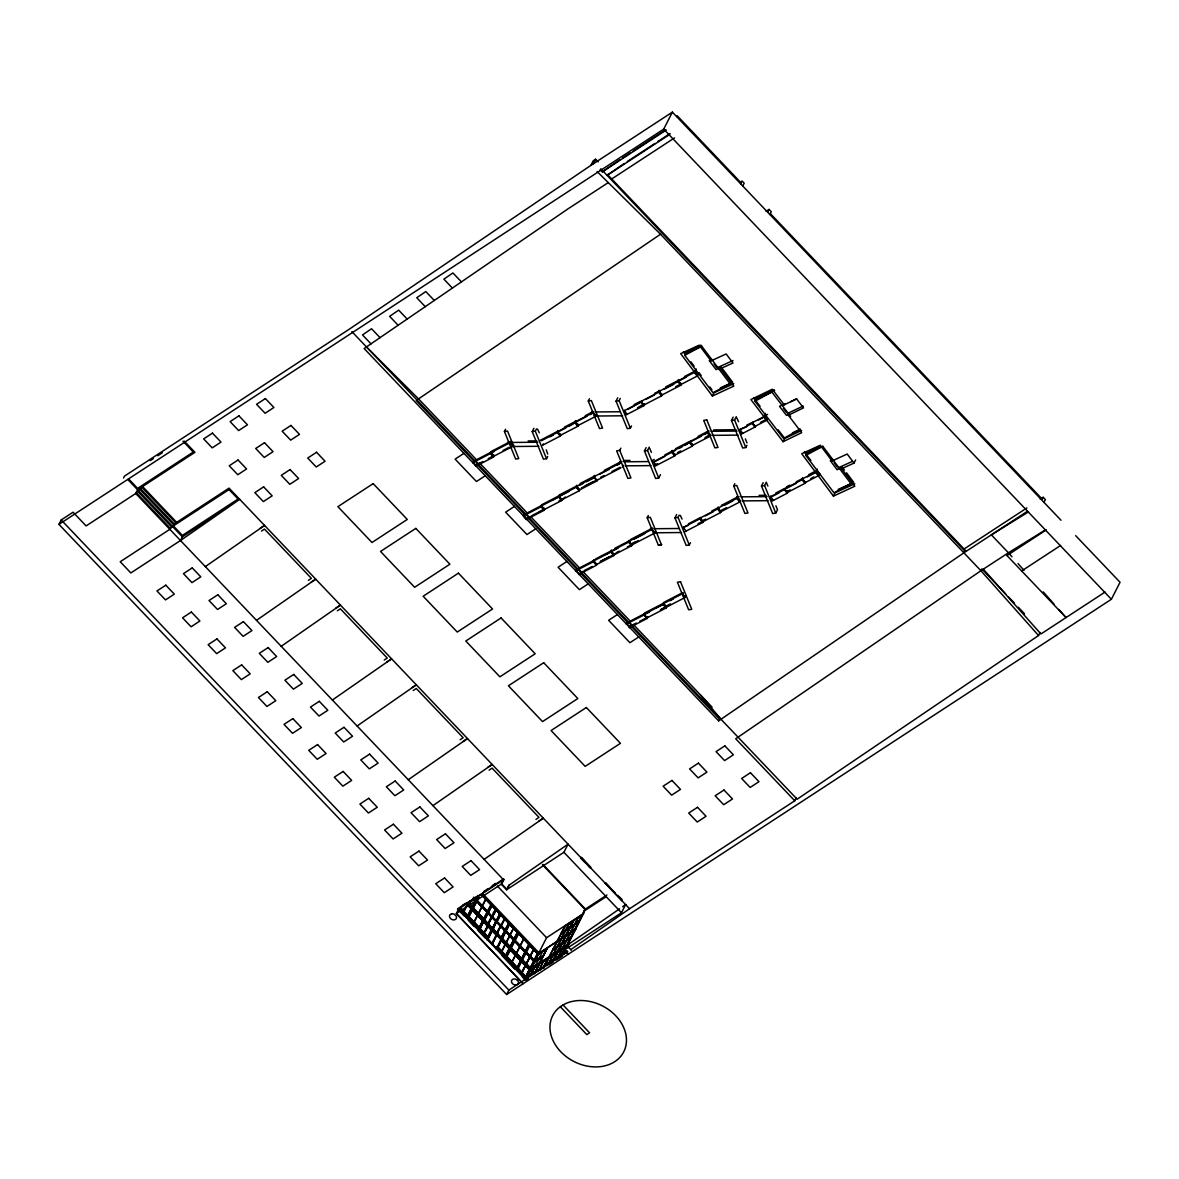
<?xml version="1.0" encoding="UTF-8"?>
<svg xmlns="http://www.w3.org/2000/svg" width="1179" height="1179" viewBox="0 0 1179 1179"><rect width="100%" height="100%" fill="white"/><g stroke="black" fill="none" stroke-linecap="round" stroke-linejoin="round"><path stroke-width="1.5" d="M1075.661 535.649L1120.05 582.264L1111.384 599.271L506.631 994.516L58.95 524.375L61.205 519.954L73.054 512.202L86.111 525.922L135.718 493.5L137.604 489.786L194.933 452.323L184.248 441.093M123.559 478.011L124.547 476.08L349.456 329.074L590.885 165.384L672.369 112.123L1061.012 520.248M170.307 528.384L136.189 492.571L142.571 486.544L176.673 522.371L169.835 529.312L120.214 561.749L130.869 572.935L180.49 540.513L239.705 499.336L182.377 536.799L180.49 540.513M590.885 165.384L593.214 160.801L595.587 159.239L598.136 161.906M593.258 163.822L595.587 159.239M600.126 169.614L602.263 171.854L619.506 159.961M624.28 163.483L606.993 175.406L669.657 134.45M472.632 462.743L490.435 453.517L491.127 452.176L493.117 456.067L488.253 458.587M504.435 431.514L507.53 431.057L518.745 458.587L515.65 459.044L504.435 431.514L505.57 429.259M493.117 456.067L493.574 455.168M493.927 455.182L493.235 456.524L512.953 446.31L513.646 444.955L512.703 445.264L510.743 442.862M475.564 466.339L493.382 457.113L494.06 455.772M58.95 524.375L663.718 129.115L672.369 112.123M508.061 442.066L507.383 443.422L509.8 442.169M510.021 442.714L510.699 441.359L490.995 451.586L490.302 452.928L510.021 442.714L512.953 446.31M676.643 116.588L677.114 115.66L741.06 182.833M547.675 456.45L546.54 458.705L543.431 459.162L532.215 431.617L533.925 428.257M546.54 458.705L535.31 431.16L536.46 428.92M539.289 432.826L537.565 429.112M543.283 443.879L542.605 445.22L560.231 436.083L560.909 434.742M546.231 449.847L547.719 454.018M578.609 424.912L577.916 426.253L560.084 435.493L557.151 431.897L557.844 430.556M541.264 440.799L557.284 432.487L557.976 431.146L540.35 440.283M558.463 431.735L558.006 432.634L559.966 435.036L560.423 434.137M596.294 415.082L595.616 416.423L577.784 425.663L574.851 422.067L575.529 420.726M557.151 431.897L574.984 422.657L575.676 421.316L576.163 421.905L569.221 426.164M588.262 401.022L591.357 400.565L602.587 428.095L599.477 428.552L588.262 401.022L589.412 398.767M578.123 424.307L577.666 425.206L575.706 422.804M544.727 508.974L544.05 510.33L526.232 519.556L523.299 515.96L541.102 506.734L541.795 505.378L523.977 514.619M542.281 505.983L541.824 506.882L543.784 509.284L538.921 511.789M591.902 411.574L591.21 412.93L593.626 411.677M574.851 422.067L592.669 412.827L593.361 411.486M543.784 509.284L544.241 508.385M544.595 508.385L543.902 509.741L561.528 500.603L562.221 499.248L561.278 499.557L559.318 497.155L559.774 496.256L551.757 500.412M590.148 414.654L593.848 412.075M595.587 414.934L593.391 412.974M558.595 497.007L559.288 495.652L541.662 504.789L540.969 506.145L558.595 497.007L561.528 500.603M565.331 496.978L561.396 500.014L579.228 490.773L579.921 489.418L578.963 489.727L577.003 487.325L577.459 486.426M631.502 425.958L630.367 428.213L627.257 428.67L616.042 401.125L617.767 397.765M630.367 428.213L619.152 400.668L620.287 398.428M594.702 477.495L596.662 479.897L597.606 479.588L596.913 480.944L579.095 490.184L576.148 486.588L576.84 485.232M576.295 487.178L576.973 485.822L559.141 495.062L558.463 496.418L576.295 487.178L579.228 490.773M624.502 410.277L625.725 415.096L643.926 405.664L644.618 404.323M740.589 183.762L742.018 180.976L744.185 183.246L742.755 186.031M594.525 475.402L593.848 476.758L619.727 463.347L620.405 461.991L604.237 470.377M576.148 486.588L593.98 477.348L594.673 475.992L580.083 483.552M627.213 414.33L624.28 410.734L640.993 402.068L641.671 400.727M628.039 409.305L642.172 401.317M619.741 450.378L616.632 450.835L627.862 478.379L630.957 477.922L619.741 450.378L620.891 448.138M637.574 407.772L644.132 403.719M620.272 461.402L619.579 462.757L622.011 461.49M620.67 463.038L617.207 465.174M659.238 390.308L658.545 391.649L677.837 381.657L678.529 380.301L680.519 384.192L675.7 386.697M658.678 392.239L659.37 390.897L661.36 394.788L662.303 394.493L661.625 395.835L643.793 405.075L640.845 401.479L658.678 392.239L661.625 395.835M622.409 465.882L622.866 464.998M622.659 466.943L623.352 465.587M721.327 367.244L720.62 368.629L733.795 386.122L712.381 396.041L680.681 353.641L699.206 345.182L711.025 360.862L711.733 359.477L709.257 360.597L716.08 369.646L721.327 367.244L732.675 382.305L712.927 392.71L684.763 355.336L686.591 351.74L701.048 345.138M594.142 560.349L576.325 569.59L575.647 570.931L593.45 561.705L594.142 560.349L594.172 561.852L596.132 564.255L597.075 563.945L596.397 565.301L578.58 574.527M678.382 379.712L677.704 381.068L694.343 372.446L695.02 371.09L695.05 372.593L697.01 374.981L697.968 374.686L695.197 371.046L696.244 368.968M660.461 474.665L658.737 478.04L655.642 478.497L644.427 450.953L646.136 447.578M767.662 212.191L769.076 209.405L771.243 211.675L769.828 214.46M680.519 384.192L680.976 383.293M658.737 478.04L647.522 450.496L649.246 447.121M659.518 392.843L661.478 395.245L680.769 385.253L681.462 383.897M595.601 558.934L611.621 550.622L611.65 552.126L613.611 554.528L614.568 554.218L613.876 555.574L596.25 564.712L593.317 561.116L593.995 559.76M696.082 369.867L695.256 371.488L697.098 373.949M680.637 384.663L697.275 376.027L699.029 372.652L701.181 375.512M627.39 546.909L632.253 544.389L631.576 545.744L613.743 554.985L610.796 551.389L611.488 550.033M593.317 561.116L610.943 551.978L611.621 550.622M613.743 554.985L614.421 553.629M672.295 450.393L671.603 451.749L689.435 442.508L690.128 441.152M656.335 465.44L653.402 461.844L671.75 452.338L672.428 450.982L674.55 455.345L692.382 446.104L692.574 444.159L692.117 445.058M629.173 540.203L628.495 541.559L651.795 529.489L652.473 528.133M610.796 551.389L628.628 542.148L629.321 540.793L614.731 548.353M629.807 541.397L629.35 542.296L631.31 544.698L631.767 543.799M674.417 454.888L674.874 453.989M654.846 466.206L674.683 455.934L675.375 454.578M647.183 517.773L650.292 517.316L661.507 544.845L658.398 545.302L647.183 517.773L648.332 515.518M712.381 396.041L714.106 392.666L733.765 383.676M690.614 441.757L685.294 445.176M650.823 528.339L650.13 529.68L652.562 528.428M458.572 909.127L525.392 979.307L458.587 909.112L456.317 913.548L523.137 983.728L456.332 913.533L501.694 883.882L503.949 879.46L503.418 878.9L472.764 899.975M652.96 528.737L652.503 529.636L654.463 532.038M638.325 540.586L632.121 543.799L631.428 545.155L654.728 533.085L655.421 531.729M710.76 434.918L710.067 436.274L692.235 445.515L689.302 441.919L707.135 432.678L707.813 431.322M463.76 911.338L466.53 905.899M466.633 906.224L464.084 911.382M704.6 434.506L708.299 431.927M472.263 900.181L473.825 897.101M704.939 437.748L710.259 434.329M476.567 897.116L467.37 903.026M476.935 897.116L477.849 895.347M471.069 908.876L467.812 915.287M475.491 900.196L472.234 906.607L469.684 904.042M467.223 904.544L471.408 908.906L467.93 915.715L461.181 908.611M471.998 908.994L468.034 916.614L471.851 909.083M472.175 909.864L468.652 916.717L479.249 927.858L482.771 921.005L472.175 909.864L482.771 921.005M476.684 901.124L473.074 908.036L483.847 919.178L487.34 912.325L476.596 901.183M477.053 900.417L478.438 897.691M472.352 910.232L469.006 916.731L479.234 927.372L482.52 920.917M478.954 897.263L477.259 900.52L482.299 905.723L485.586 899.268M690.437 542.708L689.288 544.963L686.178 545.42L674.963 517.89L676.687 514.516M689.288 544.963L678.072 517.419L679.222 515.179M481.754 906.784L478.409 913.283L473.486 908.007L476.773 901.552L481.695 906.828M474.253 922.14L477.539 915.685M485.792 899.489L482.447 905.988L487.487 911.175L491.024 904.809L481.548 894.949M644.81 613.566L627.007 622.807L626.314 624.148L644.132 614.922L644.81 613.566L644.839 615.07M746.941 445.294L745.806 447.548L742.696 448.005L731.481 420.461L733.205 417.101M682.037 519.084L680.327 515.37M745.806 447.548L734.576 420.004L736.3 416.644M486.956 912.237L483.611 918.736L478.674 913.46L481.975 907.005L487.192 912.325M686.149 531.081L683.201 527.485L688.477 525.274M483.478 921.035L479.647 928.551M483.405 921.624L479.882 928.477L488.047 936.951L491.584 930.098L483.405 921.624L491.451 930.202L487.973 936.996M483.552 921.919L480.089 928.713L488.121 936.907M491.952 905.634L488.342 912.531L491.952 905.634L499.837 913.917L496.374 920.725L499.822 913.931L491.643 905.443L488.121 912.281L496.374 920.725M480.236 928.625C482.329 914.373 491.687 927.888 483.979 932.383M738.555 421.669L736.831 417.956M746.705 426.754L740.088 429.318L741.311 434.137L755.046 427.019L755.724 425.678L754.781 425.973L752.821 423.57L753.278 422.671M495.814 909.82L492.35 916.628M792.465 432.826L800.379 429.171L783.534 438.455L754.973 401.273L756.8 397.677L773.94 389.615M495.784 909.982C487.959 915.11 497.73 927.387 499.498 913.887M506.587 889.762L508.842 885.341L568.057 844.164L563.916 852.299L506.587 889.762L501.252 884.176L503.507 879.755L135.718 493.5M509.52 884.589L507.029 889.482L501.694 883.882M647.256 616.573L646.799 617.472L644.471 614.922L646.431 617.324M647.61 616.573L646.932 617.929L666.047 608.025L666.724 606.669L660.358 609.97M629.247 627.744L647.065 618.518L647.757 617.162L639.652 621.362M683.201 527.485L699.913 518.819L700.606 517.478L702.596 521.369L698.012 523.741M487.988 936.48L491.186 930.113M488.533 924.13L491.997 917.336L495.681 921.389C493.78 934.962 484.215 922.523 491.938 917.365M496.005 921.433L492.395 928.315L496.02 921.418L487.767 912.988L484.304 919.797L492.542 928.227M461.962 909.967L488.357 937.688L486.898 939.81L487.767 939.25L496.831 948.756L487.236 939.589L492.188 930.172L487.458 939.457M496.831 948.756L501.517 939.545L492.454 930.039L487.679 939.692L492.041 930.85L495.106 934.048M505.408 930.216L496.831 921.433L500.368 914.595L508.797 923.452L505.26 930.305L508.871 923.408L500.677 914.786L497.052 921.683L501.09 925.5M742.799 433.371L739.867 429.775L752.099 423.423L752.791 422.082M702.596 521.369L703.052 520.47L702.846 522.415L684.645 531.847M663.792 603.073L644.677 612.977L643.985 614.333L663.099 604.429L663.792 603.073L665.781 606.964L666.238 606.065M491.54 944.114L496.123 935.124M492.203 944.453L496.506 935.065M491.997 944.585L496.58 935.595M666.592 606.08L665.899 607.436L684.94 597.561L685.633 596.22M764.419 415.391L767.234 419.046L766.542 420.402L754.899 426.43L751.966 422.834L763.609 416.806L765.48 413.313M740.383 500.648L739.705 502.003L720.413 511.995L717.466 508.4L718.158 507.058M721.239 511.244L720.546 512.585L702.713 521.825L699.781 518.229L717.613 508.989L718.291 507.648L711.807 511.008M718.777 508.237L718.32 509.136L720.281 511.539L720.737 510.64M504.7 930.865L501.37 937.32C493.294 935.625 500.692 919.812 504.641 930.909M508.532 923.363L505.201 929.818L501.326 925.751M497.671 945.72L496.182 948.653L492.63 944.025M501.517 937.762L505.054 930.909L496.477 922.14L493.014 928.934L501.443 937.806L505.039 930.924M496.3 949.11L500.648 939.884M517.596 932.574L513.985 939.471L505.879 930.938L509.357 924.144L517.596 932.574L509.564 924.38M509.711 924.292L506.1 931.189L509.888 935.035L513.425 928.197L509.534 924.528M733.677 485.91L736.772 485.439L747.987 512.983L744.892 513.44L733.677 485.91L734.812 483.655M682.007 593.965L682.685 592.624L663.659 602.484L662.966 603.84L682.007 593.965L684.94 597.561M683.172 593.214L682.715 594.113L684.675 596.515M506.292 942.787L509.755 935.979M510.124 935.286L513.587 928.477M737.302 496.462L736.624 497.818L739.041 496.565M784.227 404.839L784.713 403.866L779.511 406.328L786.422 415.317L788.869 414.168L788.324 415.244L801.661 432.693L783.092 441.683L750.905 399.593L772.245 389.247L784.227 404.839L796.577 398.885L803.474 407.89L788.324 415.244M717.466 508.4L736.757 498.408L737.45 497.052L739.439 500.957L739.896 500.058M505.762 955.123L509.019 948.712M517.257 932.545L513.941 938.985L510.271 935.05M509.343 948.756L501.104 940.311L509.357 948.741L505.747 955.638L498.039 947.12M502.416 938.602L505.894 931.793L509.593 935.699L506.071 942.552L502.062 938.44L505.585 931.602L513.779 940.076L510.168 946.973L502.121 938.41M509.8 948.918L505.968 956.449L509.947 948.83M510.183 949.64L506.572 956.537L517.168 967.679L520.838 960.826L510.094 949.699L520.646 960.87M525.48 951.438L529.106 944.63L518.436 933.444L514.825 940.341L525.613 951.482M510.271 950.068L506.926 956.552L511.966 961.755L515.252 955.299M523.461 939.132L520.16 945.587L515.179 940.356L518.48 933.901M515.474 955.521L512.128 962.005L517.109 967.237L520.705 960.826M523.727 939.324L520.381 945.809L525.362 951.04L528.649 944.585M783.092 441.683L784.757 438.411L801.617 430.482M775.885 505.776L777.492 509.726L775.782 513.101L772.672 513.558L761.457 486.013L763.181 482.653M529.651 944.674L521.84 959.794L529.518 944.792M526.129 952.087L534.308 960.561L537.786 953.767L529.887 945.484L526.453 952.131M775.782 513.101L764.567 485.556L766.276 482.182L767.883 486.131M506.631 994.516L508.871 990.095L567.777 951.6M525.289 965.601L521.929 972.218M526.247 963.744L529.769 956.891L526.306 963.7L522.459 959.883L526.07 952.986L529.946 957.171L526.63 963.744M521.884 972.366L525.141 965.837M530.137 956.198L533.601 949.39L530.064 956.228L534.116 960.178L537.447 953.737L534.175 960.664M522.061 972.646L525.466 965.881M525.937 976.315L529.194 969.904L525.922 976.831L518.215 968.313M778.921 492.925L771.228 496.919L770.727 496.33L771.95 501.149L787.307 493.176L787.513 491.23L787.056 492.129M530.417 968.121L533.954 961.268L525.775 952.794M497.273 947.282L526.158 977.612L546.584 937.718L584.032 913.239M526.423 978.585L496.875 947.548L526.438 977.671C525.863 976.3 533.203 968.548 530.078 969.477M468.844 903.571L530.859 969.005L539.054 952.927L483.449 894.478M534.927 961.578L531.464 968.372L539.496 962.904M534.603 973.633L538.788 963.891L539.407 964.496M539.717 962.963L547.365 947.96L539.628 963.037L542.679 956.508M539.422 962.919L542.944 956.095L534.677 961.71L543.681 955.609L534.396 961.445L476.287 900.417L534.809 961.755M534.396 973.412L539.334 964.348M539.275 964.275L535.443 971.791L526.438 977.671M538.774 970.037L543.475 960.826L544.094 961.43M773.439 500.368L770.506 496.772L784.374 489.58L785.067 488.239M785.096 489.742L785.553 488.843M548.309 958.674L543.342 966.913L544.3 967.856M552.553 955.845L548.78 958.409L548.161 957.761L543.46 966.972L534.087 973.102M561.396 933.635L565.331 925.942M543.843 967.443L548.5 958.011M549.119 956.803L556.768 941.785L560.821 939.619M557.299 940.724L565.08 925.869M549.606 956.464L553.187 949.375M565.183 925.795L561.558 932.825M806.819 453.458L822.78 446.296L850.943 483.67L833.966 492.793L805.817 455.418L807.644 451.822L820.496 445.957M549.193 962.447L552.951 955.55M557.166 946.914L553.629 953.737L557.387 946.84M557.461 946.236L561.057 939.471M565.64 930.157L569.236 923.408M549.355 962.315L552.892 955.491M557.608 946.103L561.219 939.339M565.787 930.025L569.398 923.275M562.162 937.305L565.949 934.741L569.678 928.109L561.204 933.532M565.964 929.818L569.811 927.298L573.48 920.622L565.213 926.134M553.585 959.706C553.585 954.356 568.558 942.109 558.301 956.361M565.949 934.741L573.952 919.826L570.739 926.709M574.202 919.915L566.288 934.859M562.324 943.642L558.861 950.436L566.893 944.968M561.735 949.743L558.139 956.493M574.645 924.277L578.196 917.454M802.619 477.819L801.926 479.16L815.883 471.939L817.298 469.05M803.238 479.013L802.781 479.912L804.741 482.299L805.684 482.005L805.006 483.346L787.174 492.586L784.241 488.99L802.059 479.75L802.752 478.409L796.267 481.769M606.934 895.008L584.961 909.363L562.383 953.693L554.174 959.293M562.575 953.811L585.403 909.068L542.856 864.384M566.745 946.31L562.324 953.634M549.252 956.95L567.261 945.19L575.16 930.246M583.207 914.02L575.44 929.111L557.446 940.871M571.329 937.747L567.718 944.408M574.984 930.364L571.55 936.907M819.449 474.017L818.565 474.489L816.575 470.583M816.605 472.086L817.725 471.173L816.826 471.629M818.565 474.489L819.022 473.59M804.859 482.756L818.815 475.535L819.685 473.575L818.786 474.032M842.366 467.326L841.659 468.711L854.834 486.205L833.435 496.123L801.735 453.723L820.26 445.264L832.065 460.945L832.772 459.559L830.311 460.68L837.119 469.728L842.366 467.326L844.429 470.067M608.29 182.598L567.954 208.889L364.134 348.542L718.659 720.87L719.573 719.072L630.868 625.916M833.435 496.123L835.145 492.748L854.819 483.758M568.086 954.356L564.137 950.215L621.48 912.752L625.622 904.602M841.659 468.711L854.009 463.082L855.645 459.898M570.783 949.64L629.557 908.758L794.749 800.777L796.252 797.829M718.659 720.87L963.877 552.818L964.79 551.02L600.818 168.789M794.749 800.777L735.711 738.776L980.928 570.724L981.842 568.926L1005.716 593.995M1058.83 609.469L1066.037 617.56L1006.984 555.56L1008.413 552.774L1045.832 529.636M1043.946 502.342L1045.375 499.557L1043.209 497.287L1042.251 499.144L770.3 213.532M351.902 331.638L797.137 799.229L1038.552 635.525L1040.114 632.475M619.594 908.817L566.834 945.499L571.314 950.2M622.6 906.71L625.622 904.617M205.338 566.613L264.553 525.436L260.028 528.384M256.491 620.346L315.721 579.169L311.197 582.117M281.221 646.298L340.436 605.122L335.912 608.084M332.375 700.031L391.605 658.855L387.066 661.817M357.104 725.999L416.32 684.822L411.795 687.77M408.273 779.732L467.488 738.555L462.964 741.503M432.944 805.64L492.174 764.478L487.649 767.426M484.112 859.373L543.327 818.197L538.803 821.159M1038.552 635.525L980.928 570.724L660.52 234.238L416.216 400.477L473.929 461.092L473.236 462.433L476.493 465.867L477.186 464.511L524.596 514.295L523.903 515.65L527.16 519.069L527.853 517.728L576.929 569.265L576.251 570.621L579.508 574.04L580.201 572.699L627.611 622.483L626.919 623.838L630.19 627.257M150.264 460.65L153.27 458.69M157.78 455.742L162.304 452.795M622.556 157.971L630.175 152.99M633.226 150.986L665.236 130.073M602.263 171.854L666.297 129.999M627.331 161.494L654.846 143.514M657.897 141.509L670.129 133.522M611.739 178.943L674.55 137.884M174.197 523.992L229.05 488.135L629.557 908.758M261.458 531.081L264.479 529.106L311.374 578.358L308.353 580.348M766.144 211.321L769.076 209.405M463.936 453.355L455.123 459.132L476.434 481.518L485.262 475.756M337.341 610.781L340.363 608.806L387.257 658.059L384.236 660.034M514.457 506.41L505.629 512.172L526.954 534.559L535.767 528.796M652.208 460.635L654.139 459.383M566.893 561.484L558.08 567.246L579.39 589.647L588.218 583.87M413.225 690.481L416.246 688.492L463.155 737.745L460.119 739.734M617.428 614.554L608.615 620.316L629.925 642.702L638.753 636.94M489.064 770.123L492.1 768.148L538.995 817.401L535.973 819.376M964.083 548.987L1026.909 507.928M1040.261 499.203L1043.209 497.287M963.877 552.818L1027.366 511.318M492.704 885.385L495.711 883.425M462.477 905.384L465.484 903.423M483.847 891.427L488.342 888.48M491.348 886.52L495.843 883.572M476.596 896.747L467.709 902.642L477.112 897.278L476.404 896.556M458.012 909.481L503.949 879.46M475.682 900.329L472.219 907.123L468.991 903.482M980.928 570.724L1008.413 552.774L1012.009 556.827M476.906 900.52L487.649 911.559M1006.984 555.56L1045.994 530.064M471.394 908.921L467.297 905.015M491.569 904.941L484.068 919.871M477.274 915.508L474.046 921.919M491.776 905.87C499.734 907.417 492.026 922.715 488.504 912.281M487.561 911.618L491.127 904.75L481.695 894.846M487.959 913.386L491.672 917.291M484.628 919.826L488.298 923.894L491.614 917.321M1021.648 570.945L1060.658 545.45M500.677 914.786L504.361 919.089M504.597 919.34L501.399 925.721M500.486 926.635C496.668 915.494 489.152 931.204 497.273 933.016M590.591 867.832L581.129 857.413M509.328 923.599L501.841 938.513M501.237 940.739L498.01 947.268M509.667 936.185L513.44 940.046L510.109 946.501L506.454 942.552M497.7 947.076L505.82 955.594M518.347 933.503L528.958 944.63M504.951 944.644L501.753 951.026M505.246 944.851L502.033 951.217M604.827 882.791L621.878 900.697M609.631 887.153L605.475 882.791L615.453 893.255M529.592 945.293L537.712 953.811M529.887 945.484L533.763 949.67L530.299 956.478M584.062 911.131L606.021 896.777M565.021 926.031L583.104 914.093M561.941 932.545L565.92 930.069M570.96 926.65L574.939 924.174L578.403 917.38M574.984 923.923L578.83 921.403M521.649 958.969L525.215 952.087L514.516 941.019L510.993 947.857L521.737 958.91M561.116 933.237L579.14 921.447M561.263 933.385L579.272 921.595M570.194 927.652L578.535 922.096M522.238 959.632L530.344 968.165L533.615 961.239L529.902 957.333M530.108 956.081L526.394 952.175M521.413 961.931L518.185 968.46M571.152 931.439L575.19 929.037M575.455 929.111L538.066 953.899L576.192 929.126M538.449 954.15L547.513 948.108M556.842 942.095L574.91 930.172M517.832 968.298L525.996 976.787L529.533 969.934L521.354 961.46L529.533 969.949M533.94 961.283L530.285 967.694L526.571 963.788M562.442 943.082L571.211 937.939M570.945 937.526L552.936 949.301L557.004 947.135M553.069 949.67L571.093 937.673M1105.047 592.064L1040.939 633.978L983.301 569.177M568.543 944.128L530.579 968.946L468.726 903.998M530.859 969.005L548.161 957.761M547.808 958.144L543.593 960.9L539.628 970.199M569.516 944.276L529.828 969.963M548.574 958.306L556.915 952.765L553.821 959.78L557.741 952.205L554.277 958.999M557.579 952.426L565.92 946.884M545.17 965.174L553.511 959.632M563.179 953.398L566.008 951.335M526.158 977.612L535.31 971.643M567.187 950.805L544.683 965.513L545.214 966.073L566.215 952.337M544.816 965.66L565.832 951.925M548.81 964.908L553.305 961.976M556.311 960.001L562.309 956.081M525.525 980.368L528.251 978.585M1028.486 511.907L991.347 534.853L1008.413 552.774M754.973 401.273L774.706 390.426M684.763 355.336L701.741 346.213L729.904 383.588L720.31 387.876M805.817 455.418L822.78 446.296M781.957 405.163L784.846 403.631M473.31 461.402L491.127 452.176M491.024 453.075L494.06 451.513M503.02 450.466L509.092 447.313M475.314 465.292L480.162 462.772M476.257 464.998L482.727 461.637M585.256 415.686L591.74 412.326M564.328 427.196L575.676 421.316M575.558 422.215L586.906 416.334M559.494 431.205L565.979 427.844M549.989 436.79L553.202 435.139M684.439 376.573L693.517 371.871M665.663 386.963L678.529 380.301M654.507 393.418L659.37 390.897M678.411 381.215L685.986 377.295M634.081 404.662L640.153 401.508M664.086 389.306L673.74 384.295M646.431 399.106L654.537 394.906M641.347 402.083L643.307 404.471M599.418 474.385L609.116 469.36M580.112 485.055L583.354 483.375M586.597 481.695L593.081 478.335M560.791 495.725L568.897 491.525M600.701 477.333L603.943 475.653M612.034 471.453L620.11 467.267M585.315 485.777L593.42 481.577M581.394 487.988L595.984 480.428M596.78 480.354L621.053 467.783M559.023 500.913L562.221 499.248M531.773 515.695L538.258 512.334M698.086 436.363L706.192 432.162M706.648 432.266L709.065 431.013M675.538 448.713L688.507 441.992M664.794 454.947L672.428 450.982M690.01 442.066L701.358 436.186M672.325 451.896L675.567 450.216M678.809 448.536L682.051 446.856M654.124 461.991L664.823 456.45M677.527 452.618L680.769 450.938M654.831 465.027L657.543 463.627M746.675 425.251L751.259 422.878M758.51 419.975L762.872 417.705M752.453 423.438L754.413 425.84M760.47 422.362L764.832 420.107M630.736 539.407L650.926 528.944M633.875 539.289L644.736 533.66M605.711 554.543L608.909 552.892M611.518 551.536L618.002 548.176M631.178 544.108L635.835 541.692M616.042 552.789L619.284 551.109M600.804 561.175L608.806 557.019M600.14 561.705L614.568 554.218M584.121 570.665L592.226 566.465M721.371 505.393L737.45 497.052M688.448 523.771L699.088 518.259M724.613 505.216L732.66 501.046M705.351 515.857L713.457 511.657M700.267 518.834L702.227 521.236M720.148 510.949L726.573 507.618M702.448 520.779L705.69 519.099M808.823 474.606L815.013 471.394M786.54 486.809L789.783 485.129M775.811 493.028L783.519 489.034M807.291 476.906L815.057 472.882M784.949 489.152L796.297 483.272M784.728 489.594L786.688 491.997M810.813 478.497L813.908 476.891M786.909 491.54L790.151 489.86M680.371 594.157L682.788 592.89M656.32 607.804L664.278 603.677M670.026 600.701L673.209 599.05M644.707 614.48L649.482 612.004M665.649 606.374L670.409 603.913M661.006 609.44L664.19 607.789M628.996 626.697L636.424 623.043M790.696 401.73L796.577 398.885M764.493 415.848L767.573 414.404M787.336 413.52L803.208 406.048M755.975 399.298L771.818 391.973L790.637 416.467M711.025 360.862L726.161 353.951L732.97 362.999L720.62 368.629M732.984 360.538L716.994 367.848L714.076 363.972M832.065 460.945L847.2 454.033L854.009 463.082M815.617 471.408L819.007 474.813M838.033 467.93L852.432 461.357M685.765 353.376L701.741 346.213M838.166 489.403L850.943 483.67M538.243 953.899L535.281 960.87L543.313 955.403L546.909 948.727L538.582 954.194L482.417 895.303M658.486 545.155L661.64 544.58M616.042 401.125L619.152 400.668M532.215 431.617L535.31 431.16M731.481 420.461L734.576 420.004M644.427 450.953L647.522 450.496M761.457 486.013L764.567 485.556M674.963 517.89L678.072 517.419M595.734 411.957L619.918 411.751M596.692 416.025L622.6 415.789M713.575 429.937L736.035 429.731M711.158 431.293L737.081 431.072M712.131 435.36L738.039 435.125M528.133 440.961L536.769 440.887M537.816 442.228L511.892 442.449L512.541 445.161M512.85 446.517L538.774 446.281M629.969 460.399L624.796 460.444L624.104 461.785L648.288 461.578M625.062 465.852L650.985 465.617M759.114 495.342L766.026 495.283M741.149 496.845L767.057 496.624M742.107 500.913L768.015 500.677M654.654 528.723L678.839 528.501M655.612 532.775L681.536 532.54M530.329 970.066L468.122 905.163M597.09 171.53L660.52 234.238M366.522 346.994L418.589 398.929L476.508 459.751L475.815 461.092L479.087 464.526L479.779 463.17L527.175 512.953L526.482 514.309L529.754 517.728L530.432 516.387L579.523 567.924L578.83 569.28L582.102 572.699L582.78 571.358L630.19 621.141L629.512 622.497L632.769 625.916L633.462 624.575L712.057 707.12M663.718 129.115L1111.384 599.271M607.465 174.477L966.249 551.271M1008.222 596.633L1014.5 603.235M1018.273 607.2L1024.551 613.787M461.446 281.899L452.928 272.953L443.879 279.143L452.412 288.103M434.329 300.498L425.796 291.552L416.762 297.742L425.28 306.702M407.197 319.096L398.679 310.136L389.63 316.34L398.163 325.301M380.08 337.695L371.547 328.735L362.513 334.939L371.031 343.885M619.004 896.512L621.952 899.621L617.516 895.436M585.418 862.556L589.898 867.715L590.723 867.169L581.483 857.457L580.643 858.003L585.152 862.733M182.996 441.211L193.282 452.014L137.634 488.386L128.482 478.777M563.916 852.299L621.48 912.752M542.414 864.679L584.961 909.363M582.957 913.946L579.744 920.828M582.367 914.595L574.232 920.239M579.375 921.536L575.912 928.33M574.571 924.896L570.916 931.587M574.217 924.925L570.754 931.719M570.356 927.416L566.893 934.225M569.825 933.739L565.773 935.905L557.755 950.819M565.581 930.762L561.926 937.467M565.227 930.791L561.764 937.6M142.099 487.472L176.202 523.299M570.017 938.513L566.038 940.989L562.796 947.724M140.448 488.548L174.551 524.375M139.977 489.477L174.079 525.303M565.301 936.686L561.631 943.362L553.437 948.962L557.151 942.021M561.513 933.444L557.741 940.326M566.554 940.149L570.164 933.385L566.406 940.282M128.113 479.824L137.604 489.786M138.326 490.552L182.377 536.799M566.392 940.96L562.869 947.695M137.84 491.481L171.957 527.308M565.994 941.24L561.572 943.303M566.509 946.236L563.282 953.118M562.545 942.787L566.008 935.979L558.124 950.922M561.484 944.187L557.814 950.878L549.856 956.331M561.012 944.408L557.033 946.87M564.579 949.92L568.529 954.062M497.405 886.077L546.599 937.718M546.511 949.007L543.445 955.535M542.664 951.527L539.157 958.085M548.883 958.232L543.976 967.502L534.323 972.94M543.431 961.519L538.906 963.965L534.942 973.25M538.832 959.028L535.517 965.38M538.538 964.776L530.211 970.317L534.22 967.591L530.815 974.458L534.573 967.561L530.918 974.252M471.909 899.813L472.558 900.491L467.871 903.556L467.046 902.672L457.481 908.921L464.29 916.083M535.973 972.351L535.074 971.57L526.792 977.185M468.372 905.074L530.506 970.243L526.91 976.89M563.076 1004.98L589.588 1032.819L586.833 1034.617L560.334 1006.778M461.033 908.714L467.871 915.759M461.814 910.055L488.209 937.777M460.842 909.731L487.797 938.042M488.106 939.265L492.188 943.554M468.063 920.033L474.341 926.62M478.114 930.585L485.645 938.499M502.239 955.918L514.796 969.109M522.326 977.023L524.847 979.661M61.205 519.954L508.871 990.095M1018.008 563.577L1024.02 570.327M1043.223 591.917L1054.026 604.061M700.915 695.418L721.032 719.308M817.489 471.615L819.508 474.179M815.883 471.939L818.815 475.535M764.301 415.45L764.331 416.953L766.291 419.356L767.234 419.046M763.609 416.806L766.542 420.402M803.017 479.455L804.977 481.857M802.059 479.75L805.006 483.346M752.099 423.423L755.046 427.019M695.286 372.137L697.246 374.539M694.343 372.446L697.275 376.027M784.374 489.58L787.307 493.176M678.78 381.348L680.74 383.75M677.837 381.657L680.769 385.253M708.078 432.369L710.038 434.771M707.842 432.826L709.802 435.228M707.135 432.678L710.067 436.274M659.636 391.944L661.596 394.331M737.715 498.098L739.675 500.5M736.757 498.408L739.705 502.003M690.378 442.199L692.338 444.601M689.435 442.508L692.382 446.104M641.715 402.216L643.675 404.618M640.993 402.068L643.926 405.664M672.693 452.029L674.653 454.431M718.556 508.694L720.516 511.096M671.75 452.338L674.683 455.934M717.613 508.989L720.546 512.585M699.913 518.819L702.846 522.415M592.669 412.827L595.616 416.423M575.927 422.362L577.887 424.764M574.984 422.657L577.916 426.253M651.795 529.489L654.728 533.085M558.242 432.192L560.202 434.594M557.284 432.487L560.231 436.083M593.98 477.348L596.913 480.944M629.586 541.854L631.546 544.241M628.628 542.148L631.576 545.744M577.238 486.868L579.198 489.27M664.057 604.12L666.017 606.522M663.099 604.429L666.047 608.025M611.886 551.684L613.846 554.071M610.943 551.978L613.876 555.574M559.539 496.713L561.499 499.1M644.132 614.922L647.065 618.518M594.393 561.396L596.353 563.798M593.45 561.705L596.397 565.301M542.06 506.425L544.02 508.827M541.102 506.734L544.05 510.33M491.392 453.222L493.353 455.625M490.435 453.517L493.382 457.113M783.387 408.376L786.349 412.237M753.587 397.839L760.072 406.269M778.169 429.834L784.757 438.411M764.744 416.909L766.615 419.341M846.507 472.808L853.729 482.388M834.142 462.757L837.061 466.633M804.432 451.97L810.857 460.503M683.378 351.887L685.53 354.732M690.894 361.85L694.107 366.124M709.802 386.948L711.954 389.807M745.379 438.912L746.985 442.862M649.776 448.447L651.383 452.382M770.727 496.33L770.978 497.081M740.088 429.318L740.338 430.07M683.437 527.028L683.687 527.794M476.419 900.314L472.47 907.933L476.434 900.329M487.973 913.239L484.51 920.033L487.973 913.239M487.575 926.016L484.053 932.854L487.575 926.016M500.279 914.093L492.63 929.096L500.279 914.093M500.633 926.399L497.17 933.208L500.707 926.37M504.465 918.898L501.001 925.707L504.465 918.898M518.053 932.736L510.389 947.769L518.038 932.751M514.692 941.387L511.347 947.872L516.387 953.074L519.674 946.619L514.692 941.387M519.895 946.84L516.549 953.325L521.59 958.527L524.876 952.072L519.895 946.84M521.398 960.87L517.419 968.475L521.427 960.87M561.617 1005.79L558.256 1008.369A39.88 31.243 27 0 0 579.302 1063.871A39.88 31.243 27 0 0 625.695 1033.556A39.88 31.243 27 0 0 565.434 1003.683L561.617 1005.79M212.471 433.135L203.658 438.897L212.191 447.858L221.004 442.096L212.471 433.135M238.939 415.848L230.111 421.61L238.644 430.571L247.457 424.808L238.939 415.848M265.393 398.561L256.565 404.323L265.098 413.269L273.911 407.507L265.393 398.561M238.055 460.002L229.242 465.764L237.76 474.724L246.588 468.962L238.055 460.002M264.509 442.714L255.696 448.477L264.229 457.437L273.042 451.66L264.509 442.714M290.977 425.427L282.149 431.19L290.682 440.135L299.495 434.373L290.977 425.427M229.021 489.55L173.372 525.922L182.406 535.399L238.055 499.026L229.021 489.55M263.639 486.868L254.826 492.63L263.344 501.591L272.172 495.828L263.639 486.868M290.093 469.581L281.28 475.343L289.798 484.304L298.626 478.527L290.093 469.581M316.547 452.279L307.734 458.056L316.267 467.002L325.08 461.24L316.547 452.279M165.797 585.182L156.969 590.959L165.502 599.905L174.315 594.142L165.797 585.182M192.251 567.895L183.438 573.657L191.956 582.618L200.784 576.855L192.251 567.895M373.168 483.626L337.887 506.675L371.989 542.502L407.271 519.438L373.168 483.626M191.366 612.048L182.553 617.811L191.086 626.771L199.899 621.009L191.366 612.048M217.835 594.761L209.007 600.524L217.54 609.484L226.353 603.722L217.835 594.761M216.951 638.915L208.138 644.677L216.656 653.638L225.484 647.875L216.951 638.915M243.419 621.628L234.592 627.39L243.125 636.351L251.938 630.573L243.419 621.628M415.804 528.398L380.522 551.448L414.625 587.275L449.906 564.21L415.804 528.398M241.666 664.882L232.852 670.645L241.386 679.605L250.199 673.828L241.666 664.882M268.134 647.58L259.306 653.343L267.839 662.303L276.667 656.541L268.134 647.58M267.25 691.749L258.437 697.511L266.955 706.457L275.783 700.694L267.25 691.749M293.718 674.447L284.891 680.209L293.424 689.17L302.237 683.407L293.718 674.447M458.439 573.171L423.158 596.235L457.26 632.047L492.542 608.998L458.439 573.171M292.834 718.615L284.021 724.378L292.539 733.323L301.367 727.561L292.834 718.615M319.303 701.313L310.475 707.076L319.008 716.036L327.821 710.274L319.303 701.313M501.075 617.943L465.793 641.008L499.896 676.82L535.178 653.77L501.075 617.943M317.564 744.568L308.736 750.345L317.269 759.291L326.082 753.528L317.564 744.568M344.017 727.281L335.204 733.043L343.723 742.004L352.55 736.241L344.017 727.281M343.148 771.434L334.32 777.212L342.853 786.157L351.666 780.395L343.148 771.434M369.602 754.147L360.774 759.91L369.307 768.87L378.135 763.108L369.602 754.147M543.711 662.731L508.429 685.78L542.532 721.607L577.813 698.543L543.711 662.731M368.718 798.301L359.904 804.078L368.423 813.024L377.251 807.261L368.718 798.301M395.186 781.014L386.358 786.776L394.891 795.737L403.704 789.974L395.186 781.014M393.403 824.224L384.59 829.987L393.108 838.947L401.936 833.185L393.403 824.224M419.871 806.937L411.044 812.699L419.577 821.66L428.39 815.883L419.871 806.937M586.346 707.503L551.065 730.553L585.167 766.379L620.449 743.315L586.346 707.503M418.987 851.091L410.159 856.853L418.692 865.813L427.52 860.051L418.987 851.091M445.441 833.804L436.628 839.566L445.161 848.526L453.974 842.749L445.441 833.804M444.571 877.957L435.744 883.719L444.277 892.68L453.09 886.917L444.571 877.957M471.025 860.67L462.212 866.432L470.73 875.378L479.558 869.616L471.025 860.67M671.956 780.439L663.129 786.216L671.662 795.162L680.475 789.399L671.956 780.439M698.41 763.152L689.582 768.914L698.115 777.875L706.928 772.112L698.41 763.152M724.864 745.865L716.036 751.627L724.569 760.588L733.397 754.811L724.864 745.865M697.526 807.306L688.713 813.068L697.231 822.028L706.059 816.266L697.526 807.306M723.98 790.018L715.167 795.781L723.685 804.741L732.513 798.964L723.98 790.018M750.448 772.731L741.62 778.494L750.153 787.439L758.967 781.677L750.448 772.731M451.66 913.872L450.879 914.123A3.655 2.859 27 0 0 450.069 917.969A3.655 2.859 27 0 0 454.652 919.767A3.655 2.859 27 0 0 456.258 916.245L454.342 914.314A3.655 2.859 27 0 0 451.66 913.872M706.796 419.901L703.701 420.358L714.916 447.887L718.011 447.43L706.796 419.901M680.534 581.778L677.424 582.234L688.639 609.779L691.749 609.322L680.534 581.778M517.404 980.235L516.667 979.646A3.655 2.859 27 0 0 511.509 980.913A3.655 2.859 27 0 0 515.636 985.01A3.655 2.859 27 0 0 517.979 980.943L517.404 980.235"/></g></svg>
